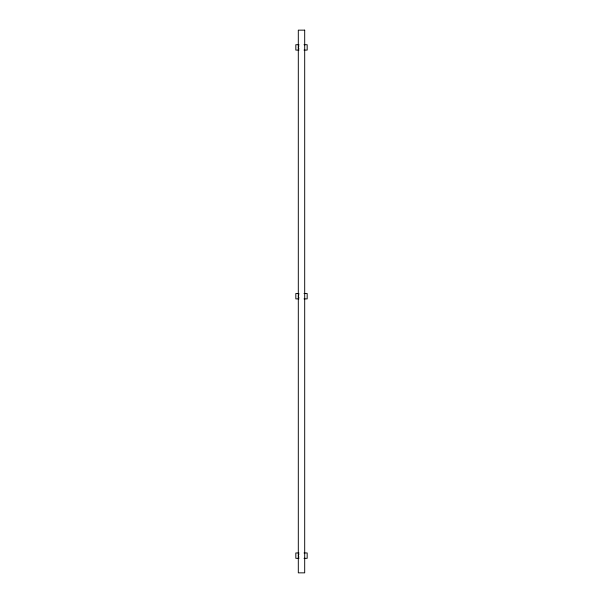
<?xml version="1.0" encoding="UTF-8"?>
<svg xmlns="http://www.w3.org/2000/svg" width="603" height="603" viewBox="0 0 603 603"><rect width="100%" height="100%" fill="white"/><g stroke="black" fill="none" stroke-linecap="round" stroke-linejoin="round"><path stroke-width="0.9" d="M298.907 45.896L298.281 47.403L298.907 48.911M298.907 294.694L298.281 296.201L298.907 297.709M298.907 554.127L298.281 555.634L298.907 557.142M298.99 44.728L295.824 44.728L295.824 50.087L298.99 50.087M304.01 44.728L307.176 44.728L307.176 50.087L304.01 50.087M298.99 293.525L295.824 293.525L295.824 298.884L298.99 298.884M304.01 293.525L307.176 293.525L307.176 298.884L304.01 298.884M298.99 552.959L295.824 552.959L295.824 558.325L298.99 558.325M304.01 552.959L307.176 552.959L307.176 558.325L304.01 558.325M304.696 30.15L298.304 30.15L298.304 572.85L304.696 572.85L304.696 30.15"/></g></svg>
